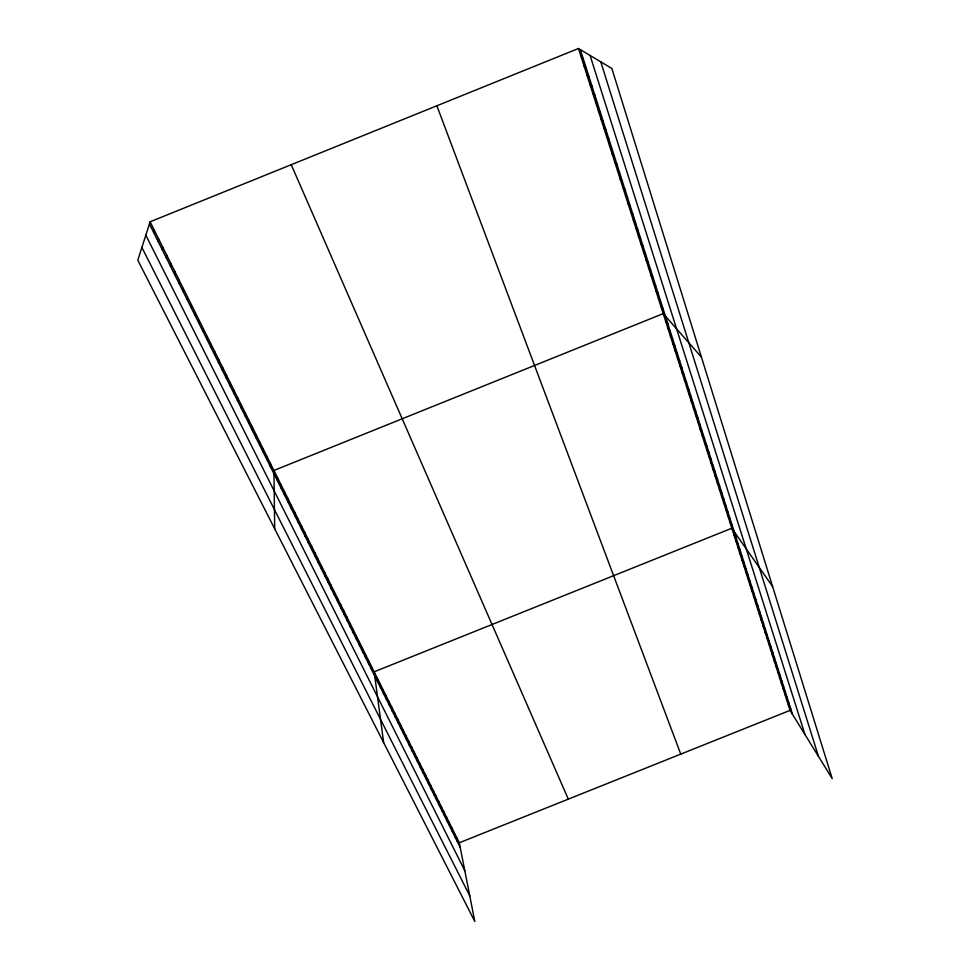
<?xml version="1.0" encoding="UTF-8"?>
<svg xmlns="http://www.w3.org/2000/svg" width="970" height="970" viewBox="0 0 970 970"><rect width="100%" height="100%" fill="white"/><g stroke="black" fill="none" stroke-linecap="round" stroke-linejoin="round"><path stroke-width="1.45" d="M263.282 452.372L263.294 449.098M259.669 445.145L259.705 441.896M256.044 437.87L256.104 434.645M252.394 430.547L252.479 427.37M248.732 423.187L248.829 420.034M245.034 415.778L245.155 412.662M241.324 408.334L241.457 405.242M237.589 400.84L237.747 397.785M233.831 393.299L234.012 390.279M230.048 385.72L230.254 382.738M226.252 378.094L226.471 375.147M222.421 370.419L222.676 367.509M218.577 362.695L218.844 359.821M214.697 354.935L215 352.086M210.805 347.114L211.12 344.314M206.889 339.257L207.228 336.493M202.948 331.352L203.312 328.624M198.983 323.398L199.371 320.706M194.982 315.383L195.406 312.728M190.969 307.332L191.417 304.713M186.931 299.233L187.392 296.65M182.869 291.073L183.354 288.539M178.771 282.876L179.292 280.378M174.661 274.619L175.206 272.158M170.514 266.301L171.084 263.901M166.355 257.947L166.949 255.583M162.16 249.532L162.778 247.204M157.94 241.069L158.583 238.79M153.696 232.545L154.363 230.314M150.12 221.79L137.788 260.166L474.815 921.5L459.295 842.772L150.12 221.79L578.447 48.5L611.864 68.47L832.212 778.631L790.053 710.379L578.447 48.5M459.295 842.772L790.053 710.379M581.357 57.594L583.273 58.782M584.243 66.627L586.171 67.876M587.117 75.611L589.057 76.909M589.966 84.535L591.918 85.881M592.803 93.411L594.768 94.805M595.616 102.226L597.593 103.657M598.417 110.98L600.406 112.471M601.206 119.686L603.207 121.226M603.971 128.343L605.983 129.919M606.723 136.94L608.736 138.564M609.451 145.488L611.476 147.161M612.167 153.975L614.204 155.697M614.871 162.427L616.92 164.185M617.55 170.817L619.612 172.624M620.218 179.159L622.279 181.002M622.873 187.452L624.947 189.344M625.504 195.685L627.59 197.625M628.123 203.882L630.209 205.858M630.73 212.03L632.828 214.043M633.313 220.117L635.423 222.178M635.884 228.168L638.005 230.266M638.442 236.171L640.576 238.305M640.988 244.125L643.122 246.295M643.51 252.03L645.656 254.237M646.032 259.887L648.178 262.142M648.53 267.696L650.688 269.987M651.003 275.468L653.174 277.796M653.477 283.191L655.647 285.556M655.938 290.867L658.109 293.267M658.375 298.505L660.558 300.942M660.8 306.096L662.995 308.569M701.407 357.081L663.213 313.637L273.928 470.462L274.704 528.832M665.614 321.155L667.821 323.701M668.003 328.636L670.221 331.207M670.379 336.069L672.61 338.675M672.744 343.453L674.974 346.096M675.096 350.8L677.327 353.48M677.424 358.112L679.667 360.816M679.752 365.375L681.995 368.115M682.055 372.601L684.311 375.366M684.359 379.779L686.614 382.58M686.639 386.933L688.906 389.758M688.918 394.026L691.186 396.888M691.173 401.095L693.453 403.981M693.417 408.115L695.696 411.037M695.648 415.111L697.939 418.058M697.879 422.059L700.17 425.03M700.085 428.97L702.377 431.965M702.28 435.833L704.584 438.876M704.462 442.672L706.778 445.739M706.633 449.474L708.949 452.553M708.803 456.227L711.119 459.343M710.949 462.957L713.277 466.097M713.083 469.638L715.411 472.814M715.217 476.294L717.545 479.483M717.327 482.902L719.667 486.128M719.425 489.486L721.777 492.736M721.522 496.034L723.875 499.308M723.608 502.545L725.96 505.843M725.669 509.02L728.034 512.342M727.73 515.458L730.095 518.804M729.779 521.86L732.144 525.231M772.629 586.607L731.816 528.238L374.178 671.81L383.647 742.596M733.841 534.579L736.218 537.986M735.866 540.884L738.243 544.315M737.867 547.153L740.255 550.62M739.867 553.397L742.244 556.877M741.844 559.605L744.232 563.109M743.82 565.777L746.209 569.305M745.784 571.924L748.185 575.477M747.737 578.035L750.137 581.6M749.689 584.122L752.089 587.711M751.617 590.16L754.029 593.773M753.544 596.186L755.957 599.812M755.46 602.176L757.873 605.826M757.364 608.129L759.777 611.803M759.255 614.058L761.68 617.745M761.135 619.951L763.56 623.661M763.014 625.82L765.439 629.542M764.881 631.652L767.306 635.398M766.736 637.46L769.174 641.231M768.579 643.243L771.017 647.026M770.422 648.991L772.86 652.786M772.253 654.714L774.69 658.533M774.072 660.4L776.509 664.244M775.879 666.063L778.328 669.918M777.685 671.701L780.135 675.569M779.48 677.303L781.929 681.195M781.262 682.892L783.712 686.796M783.032 688.445L785.494 692.362M784.803 693.962L787.264 697.903M786.561 699.467L789.022 703.42M788.307 704.935L790.768 708.912M141.875 247.447L469.759 895.831M145.827 235.177L464.788 870.66M149.416 223.973L460.204 847.368M291.23 164.694L568.299 799.135M436.864 105.778L680.758 754.126M580.351 49.64L792.514 714.369M590.099 55.46L804.979 734.557M600.794 61.85L818.462 756.382M456.749 837.656L457.646 842.251M454.19 832.527L455.075 837.098M451.62 827.361L452.493 831.92M449.037 822.172L449.91 826.719M446.442 816.958L447.303 821.505M443.836 811.72L444.684 816.243M441.217 806.458L442.053 810.968M438.586 801.171L439.41 805.67M435.93 795.861L436.755 800.335M433.275 790.514L434.075 794.976M430.595 785.142L431.395 789.592M427.916 779.747L428.691 784.184M425.212 774.327L425.988 778.74M422.496 768.87L423.259 773.272M419.767 763.39L420.519 767.779M417.027 757.885L417.767 762.262M414.275 752.356L415.002 756.709M411.51 746.791L412.226 751.132M408.722 741.201L409.425 745.53M405.921 735.575L406.612 739.892M403.108 729.937L403.787 734.229M400.283 724.25L400.95 728.531M397.445 718.552L398.1 722.808M394.584 712.817L395.226 717.048M391.722 707.045L392.353 711.265M388.837 701.249L389.443 705.457M385.927 695.429L386.533 699.612M383.017 689.573L383.611 693.732M380.082 683.68L380.664 687.827M377.136 677.763L377.706 681.898M371.195 665.832L371.74 669.918M368.2 659.818L368.733 663.892M365.193 653.78L365.702 657.83M362.174 647.693L362.671 651.731M359.13 641.594L359.615 645.596M356.075 635.447L356.536 639.436M352.995 629.275L353.444 633.24M349.903 623.067L350.34 627.008M346.799 616.823L347.224 620.751M343.671 610.554L344.083 614.459M340.531 604.237L340.931 608.117M337.378 597.896L337.754 601.752M334.201 591.518L334.565 595.35M331.012 585.104L331.352 588.923M327.799 578.654L328.127 582.449M324.574 572.179L324.877 575.938M321.325 565.655L321.616 569.402M318.063 559.096L318.342 562.818M314.777 552.512L315.044 556.198M311.479 545.88L311.722 549.541M308.157 539.211L308.387 542.861M304.822 532.518L305.029 536.131M301.464 525.776L301.658 529.365M298.093 518.999L298.263 522.551M294.698 512.172L294.856 515.713M291.291 505.321L291.424 508.838M287.86 498.434L287.981 501.914M284.404 491.499L284.501 494.955M280.936 484.527L281.009 487.946M277.444 477.507L277.505 480.902M270.4 463.381L270.424 466.715M266.859 456.264L266.871 459.562"/></g></svg>
